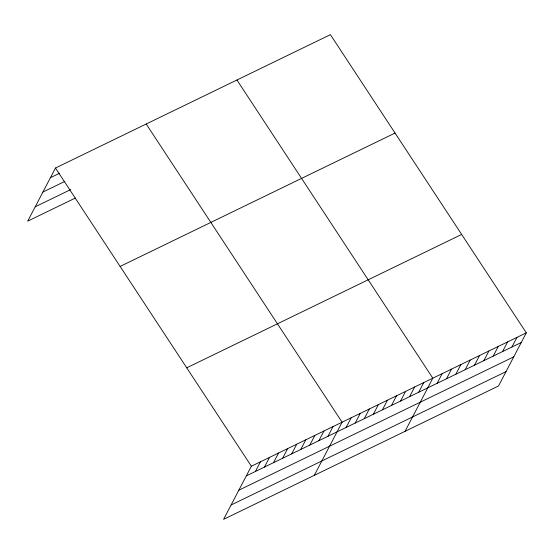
<?xml version="1.0" encoding="UTF-8"?>
<svg xmlns="http://www.w3.org/2000/svg" width="554" height="554" viewBox="0 0 554 554"><rect width="100%" height="100%" fill="white"/><g stroke="black" fill="none" stroke-linecap="round" stroke-linejoin="round"><path stroke-width="0.83" d="M526.3 332.843L251.364 466.212L223.594 519.34L498.524 385.972L526.3 332.843L330.406 34.66L55.476 168.028L27.7 221.157L75.33 198.048M255.387 471.475L260.442 461.814M264.459 467.07L269.514 457.41M273.531 462.673L278.586 453.013M282.609 458.269L287.658 448.608M291.681 453.871L296.729 444.211M300.753 449.467L305.801 439.807M309.825 445.07L314.873 435.409M318.896 440.665L323.952 431.005M327.968 436.268L333.023 426.601M314.319 475.332L342.095 422.203L146.201 124.013M346.118 427.466L351.167 417.799M355.19 423.062L360.239 413.402M364.262 418.658L369.31 408.997M373.334 414.26L378.389 404.6M382.405 409.856L387.461 400.196M391.477 405.459L396.532 395.798M400.556 401.054L405.604 391.394M409.628 396.657L414.676 386.997M418.699 392.253L423.748 382.592M405.05 431.317L432.819 378.188L236.932 80.005M437.12 383.32L442.168 373.659M446.469 378.784L451.517 369.123M455.817 374.248L460.866 364.587M465.159 369.712L470.214 360.052M474.508 365.183L479.563 355.516M483.857 360.647L488.912 350.987M493.205 356.111L498.254 346.451M502.554 351.575L507.603 341.915M511.903 347.039L516.951 337.379M50.421 177.689L59.5 173.284M42.928 192.03L64.853 181.393M35.2 206.808L70.732 189.572M120.121 266.426L395.05 133.057M186.726 367.814L461.655 234.446M246.315 475.879L521.252 342.504M238.816 490.221L513.752 356.852M231.087 504.999L506.024 371.63M55.476 168.028L251.364 466.212"/></g></svg>
